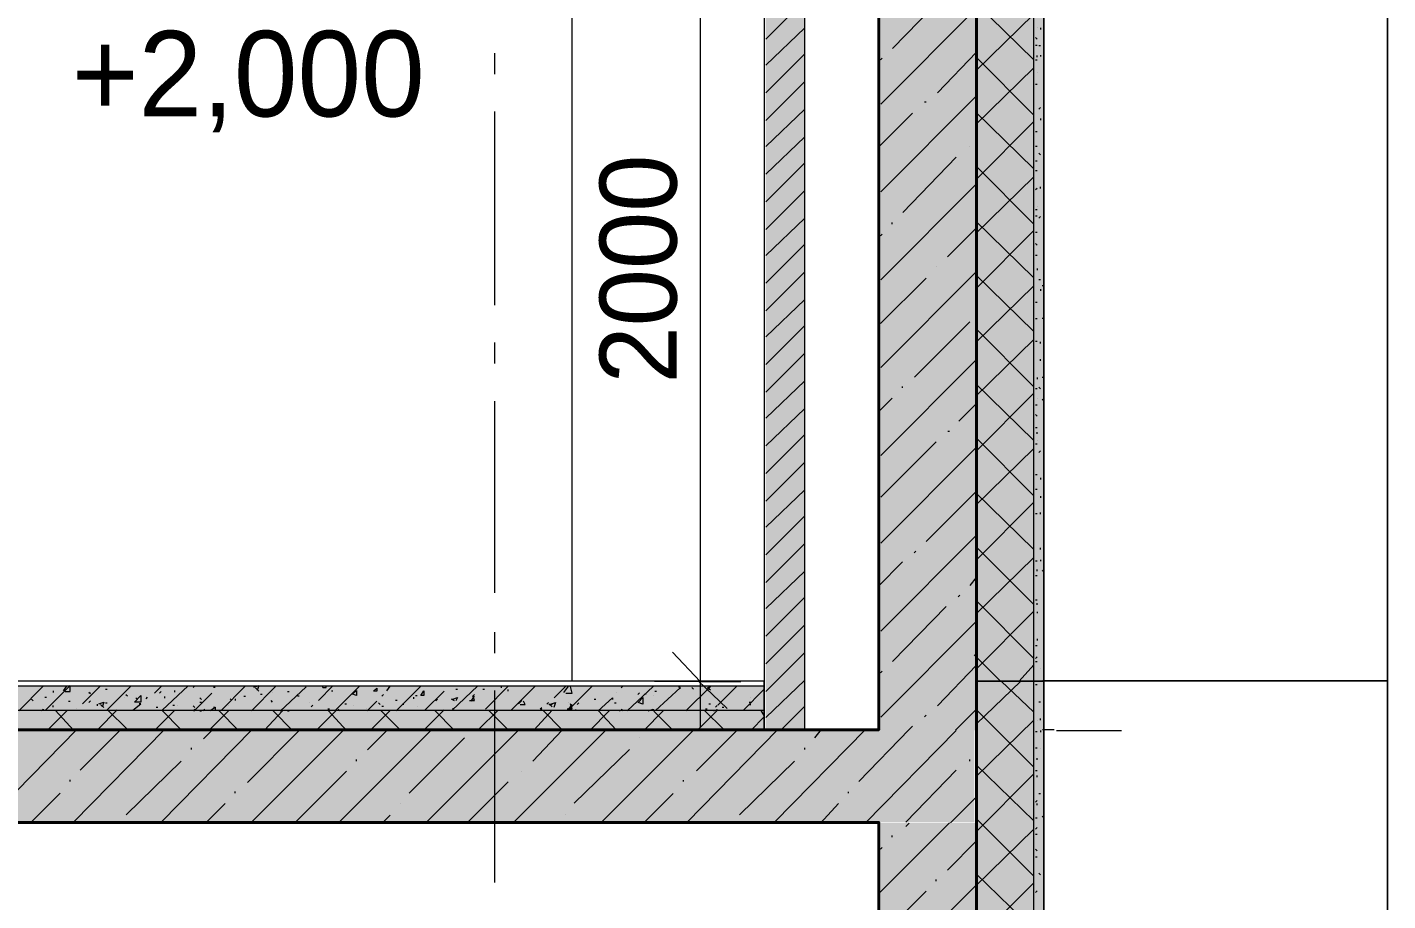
# Model space of a CAD drawing. Header units: millimetres. Extents: x -135211 to 49383, y -8033 to 228499.
# Drawn here: x -47816 to -44274, y 48081 to 50355 of the extents above; entities that cross this region are included whole.
import ezdxf

# ---------------------------------------------------------------- set-up
doc = ezdxf.new("R2010")
doc.units = ezdxf.units.MM
doc.layers.add('PDF _Геометрия', color=7, linetype='Continuous', true_color=0x1d1d1d)
doc.layers.add('PDF _Сплошная заливка', color=7, linetype='Continuous', true_color=0xffffff)
doc.layers.add('PDF _Текст', color=7, linetype='Continuous')

msp = doc.modelspace()

# ---------------------------------------------------------------- hatches: boundary and pattern name
at = {"layer": 'PDF _Сплошная заливка', "transparency": 33554559}
h = msp.add_hatch(color=256, dxfattribs=at)
h.paths.add_polyline_path([(-65546.2, 48285.5), (-65546.2, 48526.4), (-101294, 48526.4), (-101294, 48285.5)])
h.paths.add_polyline_path([(146.8, 48285.5), (146.8, 48526.4), (-22999.7, 48526.4), (-22999.7, 48285.5)])
h.paths.add_polyline_path([(-23351, 48285.5), (-23351, 48526.4), (-26352.2, 48526.4), (-26352.2, 48285.5)])
h.paths.add_polyline_path([(-26398.8, 48285.5), (-26398.8, 48526.4), (-44097.3, 48526.4), (-44097.3, 48285.5)])
h.paths.add_polyline_path([(-45350.3, 48285.5), (-45350.3, 48526.4), (-50899.8, 48526.4), (-50899.8, 48285.5)])
h.paths.add_polyline_path([(-50950.6, 48285.5), (-50950.6, 48526.4), (-65296.5, 48526.4), (-65296.5, 48285.5)])

# ---------------------------------------------------------------- linework, layer by layer
at = {"layer": 'PDF _Геометрия', "color": 7, "lineweight": 40}
for points in [[(-45594, 45155.2), (-45344.4, 45155.2), (-45344.4, 48283.7), (-45344.4, 48524.9), (-45344.4, 52533.9), (-45344.4, 52775.3), (-45344.4, 56733.4), (-45344.4, 56974.7), (-45344.4, 60932.9), (-45344.4, 61174.2), (-50644.8, 61174.2)], [(-50649, 52535.2), (-45598.9, 52535.2), (-45598.9, 48526.4), (-50649, 48526.4)], [(-50649, 48285.1), (-45598.9, 48285.1), (-45598.9, 45156.9)], [(-45344.4, 48283.7), (-45344.4, 45155.2)]]:
    msp.add_lwpolyline(points, dxfattribs=at)
at = {"layer": 'PDF _Геометрия', "color": 7, "lineweight": 9}
for points in [[(-47116, 61174.6), (-45168.9, 61174.6), (-45168.9, 57055.7), (-45194.3, 57055.7), (-45168.9, 57055.7), (-45168.9, 52856.3), (-45168.9, 48652.7), (-45168.9, 45156), (-45194.3, 45156)], [(-45347.5, 45156.4), (-45195.3, 45156.4), (-45195.3, 48653), (-45195.3, 52856.5), (-45347.5, 52856.5), (-45195.3, 52856.5), (-45195.3, 57055.9), (-45347.5, 57055.9), (-45195.3, 57055.9), (-45195.3, 61174.8), (-45347.5, 61174.8)], [(-45344.4, 61174.2), (-45344.4, 57055.2), (-45344.4, 52855.7), (-45344.4, 48652), (-45344.4, 48283.7)], [(-45168.9, 45156), (-45168.9, 48652.7), (-45194.3, 48652.7), (-45168.9, 48652.7), (-45168.9, 52856.3), (-45194.3, 52856.3), (-45168.9, 52856.3), (-45168.9, 57055.7), (-45168.9, 61174.6), (-45194.3, 61174.6)], [(-44274, 47823.8), (-44274, 48653.5), (-44274, 52856.9), (-44274, 48653.5), (-45171.5, 48653.5), (-44274, 48653.5), (-44274, 45156.9)], [(-46063.9, 52652.4), (-46063.9, 51454.4), (-46063.9, 50654.3), (-46063.9, 48533.3)], [(-46295.2, 52534.6), (-45897.2, 52534.6), (-45897.2, 48525.7), (-50244.5, 48525.7)], [(-46397.3, 48652.9), (-46397.3, 52534.8)], [(-45893.2, 48524.6), (-45791.9, 48524.6), (-45791.9, 52533.6), (-45893.2, 52533.6)], [(-45797.7, 48526.4), (-45598.9, 48526.4), (-45598.9, 52535.2), (-45797.7, 52535.2)], [(-46599.1, 50232.8), (-46599.1, 50287.8)], [(-46599.1, 49631.7), (-46599.1, 50135.4)], [(-46599.1, 49479.3), (-46599.1, 49534.3)], [(-46599.1, 48882.4), (-46599.1, 49381.9)], [(-46599.1, 48725.8), (-46599.1, 48780.8)], [(-45897.2, 48525.7), (-45897.2, 48576.5), (-45897.2, 48640), (-45897.2, 48652.7), (-50244.5, 48652.7)], [(-46063.9, 48651.9), (-46182.6, 48651.9)], [(-46064.6, 48652.1), (-45958.6, 48652.1)], [(-45897.2, 48640), (-50244.5, 48640)], [(-46599.1, 48128.9), (-46599.1, 48628.4)], [(-45897.2, 48576.5), (-50244.5, 48576.5)], [(-45172.3, 48526.8), (-45142.6, 48526.8)], [(-45136.6, 48524.8), (-44967.1, 48524.8)], [(-50098.6, 47874.5), (-45598.9, 47874.5), (-45598.9, 48285.1)], [(-46292, 48283.4), (-48442.5, 48283.4)]]:
    msp.add_lwpolyline(points, dxfattribs=at)
at = {"layer": 'PDF _Геометрия', "lineweight": 9}
for points in [[(-45893.2, 50323.8), (-45791.9, 50425.4)], [(-45562.9, 50299.6), (-45423.4, 50443.5)], [(-45195.3, 50270), (-45347.5, 50418.2)], [(-45594, 50154.8), (-45344.4, 50404.6)], [(-45347.5, 50240.4), (-45195.3, 50388.6)], [(-45893.2, 50256), (-45791.9, 50353.4)], [(-45893.2, 50184.1), (-45791.9, 50285.7)], [(-45594.4, 50270.4), (-45590.1, 50274.6)], [(-45445.7, 50184.4), (-45344.4, 50290.3)], [(-45195.3, 50126.1), (-45347.5, 50278.5)], [(-45347.5, 50100.7), (-45195.3, 50248.9)], [(-45893.2, 50112.1), (-45791.9, 50213.7)], [(-45594, 49926.2), (-45344.4, 50176)], [(-45893.2, 50044.4), (-45791.9, 50141.7)], [(-45599.9, 50042.3), (-45511.1, 50131.1)], [(-45480.3, 50160.4), (-45476, 50160.4)], [(-45195.3, 49986.5), (-45347.5, 50134.6)], [(-45347.5, 49956.8), (-45195.3, 50109.2)], [(-45893.2, 49972.4), (-45791.9, 50069.8)], [(-45362, 50044.9), (-45362, 50044.9)], [(-45893.2, 49900.4), (-45791.9, 50002)], [(-45536.6, 49873), (-45397.1, 50016.9)], [(-45195.3, 49842.5), (-45347.5, 49994.9)], [(-45347.5, 49817.1), (-45195.3, 49965.3)], [(-45893.2, 49828.4), (-45791.9, 49930.1)], [(-45594, 49697.6), (-45344.4, 49947.4)], [(-45893.2, 49760.7), (-45791.9, 49858.1)], [(-45563.8, 49842.6), (-45563.8, 49846.8)], [(-45195.3, 49702.8), (-45347.5, 49851)], [(-45594.4, 49812), (-45590.1, 49816.2)], [(-45420.4, 49756.9), (-45344.4, 49833.1)], [(-45347.5, 49673.2), (-45195.3, 49825.6)], [(-45893.2, 49688.7), (-45791.9, 49790.4)], [(-45893.2, 49616.8), (-45791.9, 49718.4)], [(-45594, 49469), (-45344.4, 49718.7)], [(-45449.7, 49732.6), (-45449.7, 49732.6)], [(-45195.3, 49563.1), (-45347.5, 49711.3)], [(-45594.4, 49583.4), (-45476, 49702)], [(-45347.5, 49533.5), (-45195.3, 49681.6)], [(-45893.2, 49549), (-45791.9, 49646.4)], [(-45893.2, 49477.1), (-45791.9, 49578.7)], [(-45505.9, 49443.8), (-45362, 49587.7)], [(-45195.3, 49419.2), (-45347.5, 49571.6)], [(-45347.5, 49393.8), (-45195.3, 49542)], [(-45893.2, 49405.1), (-45791.9, 49506.7)], [(-45594, 49240.4), (-45344.4, 49490.2)], [(-45893.2, 49337.4), (-45791.9, 49434.7)], [(-45195.3, 49279.5), (-45347.5, 49427.7)], [(-45597.6, 49355.8), (-45563.8, 49389.6)], [(-45537.4, 49416), (-45537.4, 49420.2)], [(-45347.5, 49249.8), (-45195.3, 49402.3)], [(-45893.2, 49265.4), (-45791.9, 49362.8)], [(-45390.8, 49329.3), (-45344.4, 49375.9)], [(-45893.2, 49193.5), (-45791.9, 49295)], [(-45418.9, 49303.4), (-45414.6, 49303.4)], [(-45195.3, 49135.5), (-45347.5, 49288)], [(-45594, 49011.8), (-45344.4, 49261.6)], [(-45593.4, 49131.5), (-45449.7, 49275.4)], [(-45347.5, 49110.2), (-45195.3, 49258.3)], [(-45893.2, 49121.5), (-45791.9, 49223.1)], [(-45893.2, 49053.8), (-45791.9, 49151.1)], [(-45475.4, 49016.1), (-45344.4, 49147.3)], [(-45195.3, 48995.9), (-45347.5, 49144)], [(-45347.5, 48966.2), (-45195.3, 49118.6)], [(-45893.2, 48981.8), (-45791.9, 49083.4)], [(-45594, 48783.2), (-45344.4, 49033)], [(-45893.2, 48909.8), (-45791.9, 49011.4)], [(-45195.3, 48852), (-45347.5, 49004.3)], [(-45600.9, 48899.6), (-45537.4, 48963.1)], [(-45506.6, 48986.8), (-45502.3, 48991.1)], [(-45347.5, 48826.5), (-45195.3, 48974.7)], [(-45893.2, 48842.1), (-45791.9, 48939.4)], [(-45361.1, 48901.7), (-45344.4, 48922.9)], [(-45893.2, 48770.1), (-45791.9, 48871.7)], [(-45392.6, 48872.6), (-45388.3, 48876.8)], [(-45195.3, 48712.2), (-45347.5, 48864.6)], [(-45562.9, 48703.6), (-45423.4, 48847.6)], [(-45347.5, 48682.6), (-45195.3, 48835)], [(-45893.2, 48698.2), (-45791.9, 48799.7)], [(-45594, 48558.8), (-45344.4, 48808.6)], [(-45893.2, 48626.2), (-45791.9, 48727.8)], [(-45283, 48653.9), (-45351, 48721.7)], [(-45594.4, 48674.5), (-45590.1, 48678.7)], [(-45445.7, 48588.5), (-45344.4, 48694.3)], [(-45233.6, 48653), (-45195.3, 48695.3)], [(-45893.2, 48558.4), (-45791.9, 48655.8)], [(-45344.8, 48542), (-45230.3, 48652)], [(-45195.3, 48572.5), (-45280, 48653)], [(-47838.2, 48575.9), (-47774.8, 48639.4)], [(-47770.2, 48611), (-47766, 48611)], [(-47768.1, 48577.9), (-47704.6, 48641.3)], [(-47748.5, 48627.8), (-47748.5, 48623.5)], [(-47721.8, 48627.4), (-47713.4, 48640.1)], [(-47717.2, 48625.9), (-47704.6, 48625.9), (-47704.6, 48638.6)], [(-47672.4, 48593.9), (-47625.7, 48640.4)], [(-47656.2, 48623.8), (-47652, 48619.6)], [(-47656.2, 48622.5), (-47652, 48622.5)], [(-47612.3, 48631.8), (-47608.1, 48631.8)], [(-47610.3, 48576.1), (-47546.7, 48639.6)], [(-47564.2, 48610.1), (-47564.2, 48610.1)], [(-47559.7, 48618.5), (-47555.5, 48614.3)], [(-47546.7, 48640.9), (-47546.7, 48640.9)], [(-47533.3, 48609.7), (-47529.1, 48605.5)], [(-47507, 48606.5), (-47502.8, 48610.8)], [(-47484.6, 48621.8), (-47467.7, 48638.7)], [(-47471.9, 48621.8), (-47467.7, 48626)], [(-47465.4, 48577.1), (-47397.5, 48640.6)], [(-47459, 48613.2), (-47459, 48609)], [(-47432.6, 48628.3), (-47432.6, 48624.1)], [(-47384.2, 48636.2), (-47380, 48640.4)], [(-47382.5, 48575.1), (-47336.1, 48621.6)], [(-47366.7, 48609.2), (-47362.4, 48605)], [(-47331.6, 48637), (-47327.3, 48637)], [(-47311.7, 48576.8), (-47248.4, 48640.3)], [(-47287.7, 48606.8), (-47283.5, 48602.6)], [(-47274.7, 48606.7), (-47274.7, 48602.5)], [(-47252.6, 48613.5), (-47248.4, 48613.5)], [(-47232.8, 48575.9), (-47169.4, 48639.4)], [(-47225.9, 48637), (-47213.3, 48641.3), (-47217.5, 48628.5)], [(-47221.7, 48635.7), (-47213.3, 48627.2)], [(-47208.7, 48618.6), (-47204.5, 48618.6)], [(-47178.2, 48622.6), (-47178.2, 48622.6)], [(-47158.1, 48575), (-47090.4, 48638.5)], [(-47138.5, 48626.3), (-47134.3, 48626.3)], [(-47112.2, 48614.7), (-47108, 48614.7)], [(-47072.9, 48639.7), (-47072.9, 48639.7)], [(-47058.3, 48602.4), (-47020.3, 48640.4)], [(-47046.6, 48636.5), (-47046.6, 48640.7)], [(-47046.3, 48636.4), (-47037.8, 48636.4), (-47037.8, 48640.6)], [(-47024.5, 48627.7), (-47020.3, 48627.7)], [(-47013.6, 48577.5), (-46950.1, 48641)], [(-46932.5, 48640.8), (-46932.5, 48640.8)], [(-46892.9, 48613.6), (-46888.6, 48617.8)], [(-46879.6, 48627.4), (-46871.1, 48640.1)], [(-46855.7, 48575.7), (-46792.1, 48639.3)], [(-46809.7, 48606.9), (-46809.7, 48611.2)], [(-46805.1, 48615.3), (-46800.9, 48615.3)], [(-46781.6, 48576.4), (-46730.7, 48627.2)], [(-46739.5, 48618.8), (-46739.5, 48618.8)], [(-46712.9, 48607.1), (-46704.4, 48602.8)], [(-46710.9, 48576.7), (-46643, 48640.3)], [(-46708.4, 48605.7), (-46695.6, 48609.9), (-46699.9, 48601.4)], [(-46699.9, 48632.4), (-46695.6, 48632.4)], [(-46664.5, 48602.3), (-46651.7, 48602.3), (-46656, 48614.9)], [(-46660.2, 48600.9), (-46651.7, 48613.6)], [(-46656, 48613.6), (-46651.7, 48617.9)], [(-46629.7, 48631.6), (-46625.4, 48631.6)], [(-46623.5, 48580.1), (-46564, 48639.4)], [(-46581.5, 48635.4), (-46581.5, 48639.6)], [(-46564, 48626.7), (-46564, 48630.9)], [(-46557.1, 48576.5), (-46493.8, 48639.9)], [(-46444.7, 48609.4), (-46414.8, 48639.1)], [(-46418.9, 48623.4), (-46406.1, 48640.3)], [(-46414.3, 48621.9), (-46397.3, 48621.9), (-46401.6, 48638.9)], [(-46408.1, 48577.5), (-46344.6, 48640.9)], [(-46329.9, 48575.5), (-46292, 48609.4), (-46292, 48605.2)], [(-46283.2, 48623.4), (-46283.2, 48623.4)], [(-46269.9, 48635.9), (-46265.7, 48640.1)], [(-46254.5, 48575.7), (-46186.7, 48639.3)], [(-46226.1, 48618.5), (-46221.8, 48622.7)], [(-46208.5, 48619.6), (-46204.3, 48619.6)], [(-46186.7, 48615.2), (-46186.7, 48615.2)], [(-46182.2, 48626.5), (-46177.9, 48626.5)], [(-46180.1, 48576.3), (-46116.5, 48635.6)], [(-46116.5, 48632.6), (-46116.5, 48636.9), (-46120.8, 48636.9)], [(-46101.2, 48575.4), (-46037.6, 48638.9), (-46046.1, 48634.7), (-46037.6, 48630.4)], [(-46085.7, 48636.5), (-46081.4, 48632.3)], [(-46041.8, 48631.8), (-46037.6, 48640.2)], [(-46018.2, 48590), (-45967.4, 48640.8)], [(-45952.3, 48576.5), (-45897.2, 48631.6)], [(-45932.3, 48609.5), (-45932.3, 48609.5)], [(-45905.9, 48638.8), (-45905.9, 48638.8)], [(-47805.3, 48605.8), (-47801.1, 48601.6)], [(-47779, 48575.9), (-47774.8, 48580.1), (-47774.8, 48575.9)], [(-47764.3, 48524.4), (-47713.4, 48575.2)], [(-47748.5, 48585.5), (-47748.5, 48589.7)], [(-47695.9, 48525.6), (-47742.5, 48576.4)], [(-47708.8, 48600.5), (-47704.6, 48600.5)], [(-47687.1, 48581.9), (-47687.1, 48581.9)], [(-47656.2, 48597.1), (-47652, 48601.3)], [(-47634.4, 48592.6), (-47634.4, 48588.4)], [(-47632.7, 48527), (-47581.8, 48577.8)], [(-47629.5, 48593.8), (-47616.9, 48598), (-47621.1, 48585.3)], [(-47625.3, 48592.4), (-47616.9, 48584)], [(-47612.3, 48596.6), (-47608.1, 48596.6)], [(-47555.5, 48526.7), (-47606.4, 48577.5)], [(-47541.4, 48577.2), (-47520.4, 48594.1), (-47524.6, 48594.1)], [(-47483.7, 48525.3), (-47432.6, 48576.2)], [(-47480.7, 48585.1), (-47476.5, 48585.1)], [(-47415.1, 48526.5), (-47466.1, 48577.3)], [(-47436.8, 48590.2), (-47432.6, 48590.2)], [(-47423.9, 48588.7), (-47423.9, 48588.7)], [(-47384.2, 48588.3), (-47380, 48584)], [(-47384.2, 48575.6), (-47380, 48579.8)], [(-47366.7, 48597.9), (-47362.4, 48597.9)], [(-47366.7, 48575.4), (-47362.4, 48575.4)], [(-47366.3, 48575.3), (-47353.7, 48579.5), (-47357.9, 48575.3)], [(-47342.8, 48525.1), (-47292.2, 48575.9)], [(-47340, 48576.3), (-47327.3, 48584.8), (-47327.3, 48576.3)], [(-47331.6, 48584.8), (-47327.3, 48584.8)], [(-47265.9, 48524.8), (-47316.5, 48575.6)], [(-47292.2, 48588.6), (-47292.2, 48588.6)], [(-47230.8, 48579.4), (-47230.8, 48579.4)], [(-47204.5, 48603.1), (-47204.5, 48603.1)], [(-47198.3, 48524.9), (-47151.9, 48575.7)], [(-47182.4, 48602.7), (-47178.2, 48598.5)], [(-47125.5, 48524.6), (-47176.2, 48575.4)], [(-47138.5, 48575.5), (-47134.3, 48575.5)], [(-47081.7, 48597.5), (-47081.7, 48597.5)], [(-47077.1, 48586), (-47072.9, 48590.2)], [(-47062.2, 48526.1), (-47011.5, 48576.8)], [(-47033.3, 48581.2), (-47029, 48581.2)], [(-46985.2, 48524.4), (-47031.7, 48575.2)], [(-47006.9, 48579.6), (-47002.7, 48575.4)], [(-46989.4, 48593.5), (-46985.2, 48593.5)], [(-46967.6, 48590.4), (-46967.6, 48590.4)], [(-46932.5, 48581.5), (-46932.5, 48581.5)], [(-46931.6, 48575.7), (-46906.2, 48601.1)], [(-46921.9, 48525.8), (-46871.1, 48576.6)], [(-46901.6, 48596.7), (-46897.4, 48592.5)], [(-46844.8, 48525.5), (-46895.6, 48576.3)], [(-46892.9, 48588.2), (-46888.6, 48588.2)], [(-46857.8, 48603.2), (-46853.5, 48603.2)], [(-46840.2, 48593.1), (-46836, 48593.1)], [(-46800.9, 48585.6), (-46800.9, 48585.6)], [(-46781.6, 48526.9), (-46730.7, 48577.8)], [(-46704.4, 48525.3), (-46755.3, 48576.1)], [(-46752.5, 48602), (-46748.3, 48606.2)], [(-46708.6, 48581.7), (-46704.4, 48581.7)], [(-46641.3, 48526.7), (-46590.3, 48577.5)], [(-46564, 48526.4), (-46615, 48577.2)], [(-46607.9, 48576.4), (-46607.9, 48576.4)], [(-46568.3, 48577.2), (-46564, 48577.2)], [(-46537.4, 48593.8), (-46528.9, 48602.2)], [(-46532.9, 48592.3), (-46520.1, 48592.3), (-46524.4, 48600.8)], [(-46496.2, 48526.5), (-46449.9, 48577.3)], [(-46480.5, 48580.5), (-46476.3, 48584.7)], [(-46480.5, 48576.2), (-46476.3, 48580.5)], [(-46423.6, 48526.2), (-46474.2, 48577)], [(-46463, 48593), (-46458.7, 48597.2)], [(-46458.5, 48594.2), (-46449.9, 48585.8)], [(-46454.2, 48590), (-46449.9, 48594.2)], [(-46453.9, 48592.8), (-46441.2, 48597), (-46445.4, 48584.3)], [(-46410.1, 48581), (-46397.3, 48581), (-46401.6, 48593.7)], [(-46406.1, 48598), (-46406.1, 48598)], [(-46405.8, 48579.6), (-46397.3, 48592.3)], [(-46388.5, 48579.5), (-46388.5, 48575.3)], [(-46384, 48592.1), (-46379.7, 48596.4)], [(-46351.4, 48524.8), (-46300.8, 48575.6)], [(-46340.1, 48605.7), (-46335.9, 48605.7)], [(-46283.2, 48526), (-46329.6, 48576.8)], [(-46287.5, 48596.6), (-46283.2, 48596.6)], [(-46274.2, 48575.3), (-46265.7, 48579.5)], [(-46265.7, 48575.3), (-46269.9, 48579.5)], [(-46211.1, 48524.6), (-46160.4, 48575.4)], [(-46204, 48577.2), (-46195.5, 48577.2)], [(-46199.5, 48575.7), (-46186.7, 48579.9), (-46186.7, 48575.7)], [(-46134.1, 48524.3), (-46184.8, 48575.1)], [(-46142.8, 48576.6), (-46142.8, 48576.6)], [(-46116.5, 48577.6), (-46116.5, 48577.6)], [(-46070.8, 48525.7), (-46020, 48576.6)], [(-46002.5, 48526.9), (-46053.3, 48577.7)], [(-46050.6, 48581.1), (-46046.3, 48581.1)], [(-46041.8, 48593.7), (-46037.6, 48593.7)], [(-46028.8, 48576.7), (-46028.8, 48576.7)], [(-46028.6, 48575.2), (-46020, 48579.5), (-46020, 48575.2)], [(-46024.3, 48585), (-46020, 48589.2)], [(-46006.7, 48584.8), (-46002.5, 48584.8)], [(-45936.6, 48598.1), (-45932.3, 48598.1)], [(-45936.6, 48592.5), (-45932.3, 48592.5)], [(-45897.2, 48563.8), (-45905.7, 48576.5)], [(-45855.2, 48524.6), (-45791.9, 48588.1)], [(-45399.4, 48524.9), (-45344.4, 48580)], [(-45195.3, 48428.6), (-45347.5, 48581)], [(-45930.9, 48525.7), (-45897.2, 48559.6)], [(-45480.3, 48560.3), (-45476, 48564.5)], [(-45347.5, 48403.2), (-45195.3, 48551.4)], [(-47924.2, 48285.5), (-47687.1, 48526.8)], [(-47696.2, 48285.7), (-47459, 48527)], [(-47678.6, 48421.1), (-47573, 48526.9)], [(-47467.7, 48285.9), (-47230.8, 48527.1)], [(-47357.2, 48503.1), (-47336.1, 48524.3)], [(-47243.2, 48389), (-47108, 48524.4)], [(-47235.1, 48283.2), (-46993.9, 48524.5)], [(-47007.1, 48283.3), (-46765.8, 48524.6)], [(-46930.7, 48473.8), (-46879.9, 48524.6)], [(-46821.9, 48361.3), (-46678.1, 48505.2)], [(-46779.1, 48283.5), (-46537.7, 48524.8)], [(-46551.1, 48283.7), (-46309.6, 48525)], [(-46499.8, 48444.4), (-46423.6, 48524.9)], [(-46322.5, 48283.8), (-46081.4, 48525.1)], [(-46221.8, 48505.5), (-46221.8, 48505.5)], [(-46098.9, 48285.4), (-45862.1, 48526.7)], [(-46073.3, 48419.4), (-45967.4, 48525.2)], [(-45870.9, 48285.5), (-45634, 48526.8)], [(-45765.2, 48505.6), (-45748, 48526.8)], [(-45651.2, 48391.4), (-45519.9, 48526.9)], [(-45634.1, 48282.9), (-45397.1, 48524.2)], [(-45519.7, 48526.8), (-45511.1, 48535.3)], [(-47388.8, 48475.4), (-47388.8, 48479.7)], [(-46392.2, 48335.1), (-46248.1, 48474.8)], [(-45791.9, 48475.1), (-45791.9, 48479.3)], [(-47558.8, 48305), (-47415.1, 48444.7)], [(-46958.8, 48445), (-46958.8, 48449.2)], [(-45961.9, 48304.7), (-45818.2, 48444.4)], [(-45362, 48444.8), (-45362, 48449)], [(-45195.3, 48288.9), (-45347.5, 48437.1)], [(-47704.6, 48391.6), (-47704.6, 48395.8)], [(-47120.6, 48283.1), (-46985.2, 48418.6)], [(-46528.9, 48418.9), (-46528.9, 48418.9)], [(-46107.8, 48391.3), (-46107.8, 48395.5)], [(-45528.5, 48285.6), (-45397.1, 48421)], [(-45347.5, 48259.3), (-45195.3, 48411.7)], [(-47807, 48284.7), (-47730.9, 48360.9)], [(-47274.7, 48361.2), (-47274.7, 48365.4)], [(-46669.8, 48285.2), (-46564, 48391)], [(-46210.5, 48284.4), (-46134.1, 48360.6)], [(-45677.8, 48360.9), (-45677.8, 48365.1)], [(-47351.6, 48283.9), (-47301, 48334.7)], [(-46844.8, 48335), (-46844.8, 48335)], [(-45750.9, 48283.6), (-45704.1, 48334.4)], [(-45412.3, 48283.7), (-45344.4, 48351.4)], [(-46892.3, 48283.2), (-46871.1, 48304.4)], [(-46414.8, 48304.6), (-46414.8, 48304.6)], [(-45195.3, 48145), (-45347.5, 48297.4)], [(-45596.6, 48102.4), (-45414.6, 48284.4)], [(-45528.5, 48274.5), (-45519.9, 48282.9)], [(-45347.5, 48119.6), (-45195.3, 48267.8)], [(-45594.4, 48216), (-45590.1, 48220.2)], [(-45563.8, 48246.7), (-45563.8, 48250.9)], [(-45420.4, 48160.9), (-45344.4, 48237.1)], [(-45195.3, 48005.3), (-45347.5, 48153.5)], [(-45594, 47873), (-45344.4, 48122.8)], [(-45449.7, 48132.4), (-45449.7, 48136.6)], [(-45347.5, 47975.7), (-45195.3, 48128)], [(-45594.4, 47987.4), (-45476, 48106)]]:
    msp.add_lwpolyline(points, dxfattribs=at)
at = {"layer": 'PDF _Геометрия', "color": 252, "lineweight": 9, "true_color": 0x959595}
for points in [[(-45186.5, 50354.6), (-45186.5, 50354.6)], [(-45177.7, 50353.3), (-45177.7, 50349.1)], [(-44274, 50346.7), (-44274, 50346.7)], [(-45186.5, 50323.8), (-45190.8, 50328)], [(-45190.8, 50308.1), (-45186.5, 50308.1)], [(-45186.5, 50277.2), (-45186.5, 50281.5)], [(-45177.7, 50306.7), (-45182, 50306.7)], [(-45177.7, 50282.6), (-45177.7, 50278.3)], [(-45190.8, 50269.9), (-45186.5, 50269.9)], [(-45195.3, 50206.5), (-45195.3, 50210.8)], [(-45190.8, 50206.4), (-45186.5, 50206.4)], [(-45186.5, 50236.1), (-45186.5, 50236.1)], [(-45168.9, 50171.2), (-45168.9, 50175.4)], [(-45177.7, 50145.9), (-45182, 50141.7)], [(-44274, 50152), (-44274, 50152)], [(-45177.7, 50117.5), (-45177.7, 50113.2)], [(-45195.3, 50088), (-45195.3, 50088)], [(-45190.8, 50083.7), (-45186.5, 50083.7)], [(-45190.8, 50045.6), (-45186.5, 50045.6)], [(-45177.7, 50023.1), (-45182, 50027.3)], [(-45186.5, 50006.3), (-45190.8, 50006.3)], [(-45190.8, 49982.1), (-45186.5, 49982.1)], [(-45186.5, 49935.5), (-45190.8, 49931.3)], [(-45177.7, 49935.5), (-45177.7, 49939.7)], [(-45186.5, 49887.7), (-45186.5, 49887.7)], [(-44274, 49898), (-44274, 49898)], [(-45186.5, 49879.3), (-45190.8, 49879.3)], [(-45190.8, 49863.6), (-45186.5, 49863.6)], [(-45177.7, 49862.2), (-45182, 49858)], [(-45190.8, 49821.3), (-45186.5, 49821.3)], [(-45186.5, 49787.4), (-45190.8, 49791.6)], [(-45190.8, 49762), (-45186.5, 49762)], [(-45186.5, 49726.9), (-45186.5, 49722.6)], [(-44274, 49737.2), (-44274, 49737.2)], [(-45177.7, 49697.1), (-45182, 49697.1)], [(-45177.7, 49673), (-45177.7, 49668.8)], [(-45168.9, 49681.4), (-45173.2, 49681.4)], [(-45190.8, 49639.2), (-45186.5, 49639.2)], [(-45190.8, 49596.9), (-45186.5, 49596.9)], [(-45168.9, 49596.7), (-45173.2, 49596.7)], [(-45190.8, 49537.6), (-45186.5, 49537.6)], [(-45177.7, 49532), (-45177.7, 49536.2)], [(-45168.9, 49561.6), (-45168.9, 49561.6)], [(-45168.9, 49553.1), (-45168.9, 49548.9)], [(-45195.3, 49516.5), (-45195.3, 49516.5)], [(-45177.7, 49486.7), (-45177.7, 49491)], [(-45186.5, 49443.2), (-45186.5, 49439)], [(-45168.9, 49443), (-45173.2, 49443)], [(-45190.8, 49414.8), (-45186.5, 49414.8)], [(-45186.5, 49388.2), (-45186.5, 49388.2)], [(-45177.7, 49413.5), (-45182, 49417.7)], [(-45168.9, 49388), (-45173.2, 49383.8)], [(-45190.8, 49372.5), (-45186.5, 49372.5)], [(-45186.5, 49342.9), (-45190.8, 49347.1)], [(-45190.8, 49313.3), (-45186.5, 49313.3)], [(-45186.5, 49296.3), (-45186.5, 49300.6)], [(-44274, 49288.4), (-44274, 49288.4)], [(-45186.5, 49269.6), (-45190.8, 49269.6)], [(-45186.5, 49278.1), (-45186.5, 49278.1)], [(-45177.7, 49252.6), (-45182, 49248.4)], [(-45168.9, 49231.4), (-45168.9, 49235.6)], [(-45190.8, 49190.5), (-45186.5, 49190.5)], [(-45177.7, 49182), (-45177.7, 49177.7)], [(-45195.3, 49152.5), (-45195.3, 49152.5)], [(-45190.8, 49152.4), (-45186.5, 49152.4)], [(-45177.7, 49134.1), (-45177.7, 49129.8)], [(-45168.9, 49104.4), (-45168.9, 49104.4)], [(-45190.8, 49088.9), (-45186.5, 49088.9)], [(-45177.7, 49087.5), (-45177.7, 49091.7)], [(-45177.7, 48995.7), (-45177.7, 48999.9)], [(-45190.8, 48966.2), (-45186.5, 48966.2)], [(-45177.7, 48969), (-45177.7, 48964.8)], [(-45190.8, 48928), (-45186.5, 48928)], [(-45186.5, 48939.4), (-45186.5, 48943.7)], [(-45168.9, 48943.5), (-45173.2, 48939.3)], [(-45190.8, 48864.5), (-45186.5, 48864.5)], [(-45186.5, 48851.8), (-45186.5, 48856.1)], [(-45186.5, 48833.6), (-45186.5, 48829.4)], [(-45186.5, 48763), (-45186.5, 48758.7)], [(-44274, 48772), (-44274, 48772)], [(-45190.8, 48746), (-45186.5, 48746)], [(-45186.5, 48716.4), (-45190.8, 48712.1)], [(-45168.9, 48745.8), (-45168.9, 48745.8)], [(-45195.3, 48703.8), (-45195.3, 48708)], [(-45190.8, 48703.7), (-45186.5, 48703.7)], [(-45177.7, 48685.3), (-45177.7, 48685.3)], [(-45190.8, 48644.4), (-45186.5, 48644.4)], [(-45168.9, 48621.7), (-45168.9, 48626)], [(-45177.7, 48597.8), (-45182, 48597.8)], [(-45186.5, 48550), (-45186.5, 48550)], [(-45177.7, 48551.2), (-45177.7, 48555.4)], [(-45190.8, 48521.7), (-45186.5, 48521.7)], [(-45177.7, 48524.4), (-45177.7, 48520.2)], [(-45168.9, 48503.2), (-45168.9, 48507.4)], [(-45190.8, 48479.3), (-45186.5, 48479.3)], [(-45177.7, 48477.9), (-45177.7, 48477.9)], [(-45168.9, 48494.7), (-45168.9, 48494.7)], [(-45186.5, 48448.3), (-45186.5, 48452.6)], [(-45190.8, 48420), (-45186.5, 48420)], [(-45186.5, 48403.1), (-45186.5, 48407.4)], [(-45177.7, 48359.3), (-45182, 48359.3)], [(-45168.9, 48376.2), (-45168.9, 48376.2)], [(-45186.5, 48342.5), (-45190.8, 48338.3)], [(-45186.5, 48329.8), (-45186.5, 48334.1)], [(-45195.3, 48297.4), (-45195.3, 48297.4)], [(-45190.8, 48297.3), (-45186.5, 48297.3)], [(-45168.9, 48297.1), (-45173.2, 48301.3)], [(-45195.3, 48259.3), (-45195.3, 48259.3)], [(-45186.5, 48271.9), (-45190.8, 48267.7)], [(-45190.8, 48255), (-45186.5, 48255)], [(-45186.5, 48211.3), (-45190.8, 48215.5)], [(-45190.8, 48195.7), (-45186.5, 48195.7)], [(-45168.9, 48215.3), (-45168.9, 48211.1)], [(-45177.7, 48149), (-45182, 48153.3)], [(-45195.3, 48132.3), (-45195.3, 48132.3)], [(-45186.5, 48106.8), (-45190.8, 48102.6)]]:
    msp.add_lwpolyline(points, dxfattribs=at)
at = {"layer": 'PDF _Геометрия', "color": 7, "lineweight": 18}
for points in [[(-46063.9, 48651.9), (-46136.1, 48728.1)], [(-46069.7, 48653.8), (-45993.7, 48581.9)]]:
    msp.add_lwpolyline(points, dxfattribs=at)
at = {"layer": 'PDF _Геометрия', "color": 7, "lineweight": 9}
msp.add_lwpolyline([(-45347.5, 48653), (-45195.3, 48653)], close=True, dxfattribs=at)
at = {"layer": 'PDF _Геометрия', "lineweight": 9}
for points in [[(-47520.4, 48598.3), (-47537.2, 48598.3), (-47520.4, 48615.2)], [(-46958.8, 48628.4), (-46958.8, 48615.7), (-46971.5, 48619.9)], [(-46906.2, 48634.9), (-46906.2, 48626.5), (-46914.7, 48626.5)], [(-46783.4, 48627.8), (-46783.4, 48615.1), (-46791.8, 48615.1)], [(-46213, 48592.9), (-46225.9, 48597.2), (-46213, 48609.9)]]:
    msp.add_lwpolyline(points, close=True, dxfattribs=at)
at = {"layer": 'PDF _Сплошная заливка', "lineweight": 5, "transparency": 33554559}
for points in [[(-45347.5, 52856.5), (-45195.3, 52856.5), (-45347.5, 48653), (-45195.3, 48653)], [(-45194.3, 52856.3), (-45168.9, 52856.3), (-45194.3, 48652.7), (-45168.9, 48652.7)], [(-45893.2, 52533.6), (-45791.9, 52533.6), (-45893.2, 48524.6), (-45791.9, 48524.6)], [(-45594, 52533.9), (-45344.4, 52533.9), (-45594, 48524.9), (-45344.4, 48524.9)], [(-45347.5, 48653), (-45195.3, 48653), (-45347.5, 45156.4), (-45195.3, 45156.4)], [(-45194.3, 48652.7), (-45168.9, 48652.7), (-45194.3, 45156), (-45168.9, 45156)], [(-50244.5, 48640), (-45897.2, 48640), (-50244.5, 48576.5), (-45897.2, 48576.5)], [(-50244.5, 48576.5), (-45897.2, 48576.5), (-50244.5, 48525.7), (-45897.2, 48525.7)], [(-45594, 48283.7), (-45344.4, 48283.7), (-45594, 45155.2), (-45344.4, 45155.2)]]:
    msp.add_solid(points, dxfattribs=at)

# ---------------------------------------------------------------- texts
at = {"layer": 'PDF _Текст', "insert": (-47700.4, 50213.3), "char_height": 222.7, "attachment_point": 4, "style": ''}
msp.add_mtext('+2,000', dxfattribs=at)
at = {"layer": 'PDF _Текст', "insert": (-46224.3, 49427.4), "char_height": 200.42, "attachment_point": 4, "rotation": 90, "style": ''}
msp.add_mtext('2000', dxfattribs=at)

doc.saveas('drawing.dxf')
